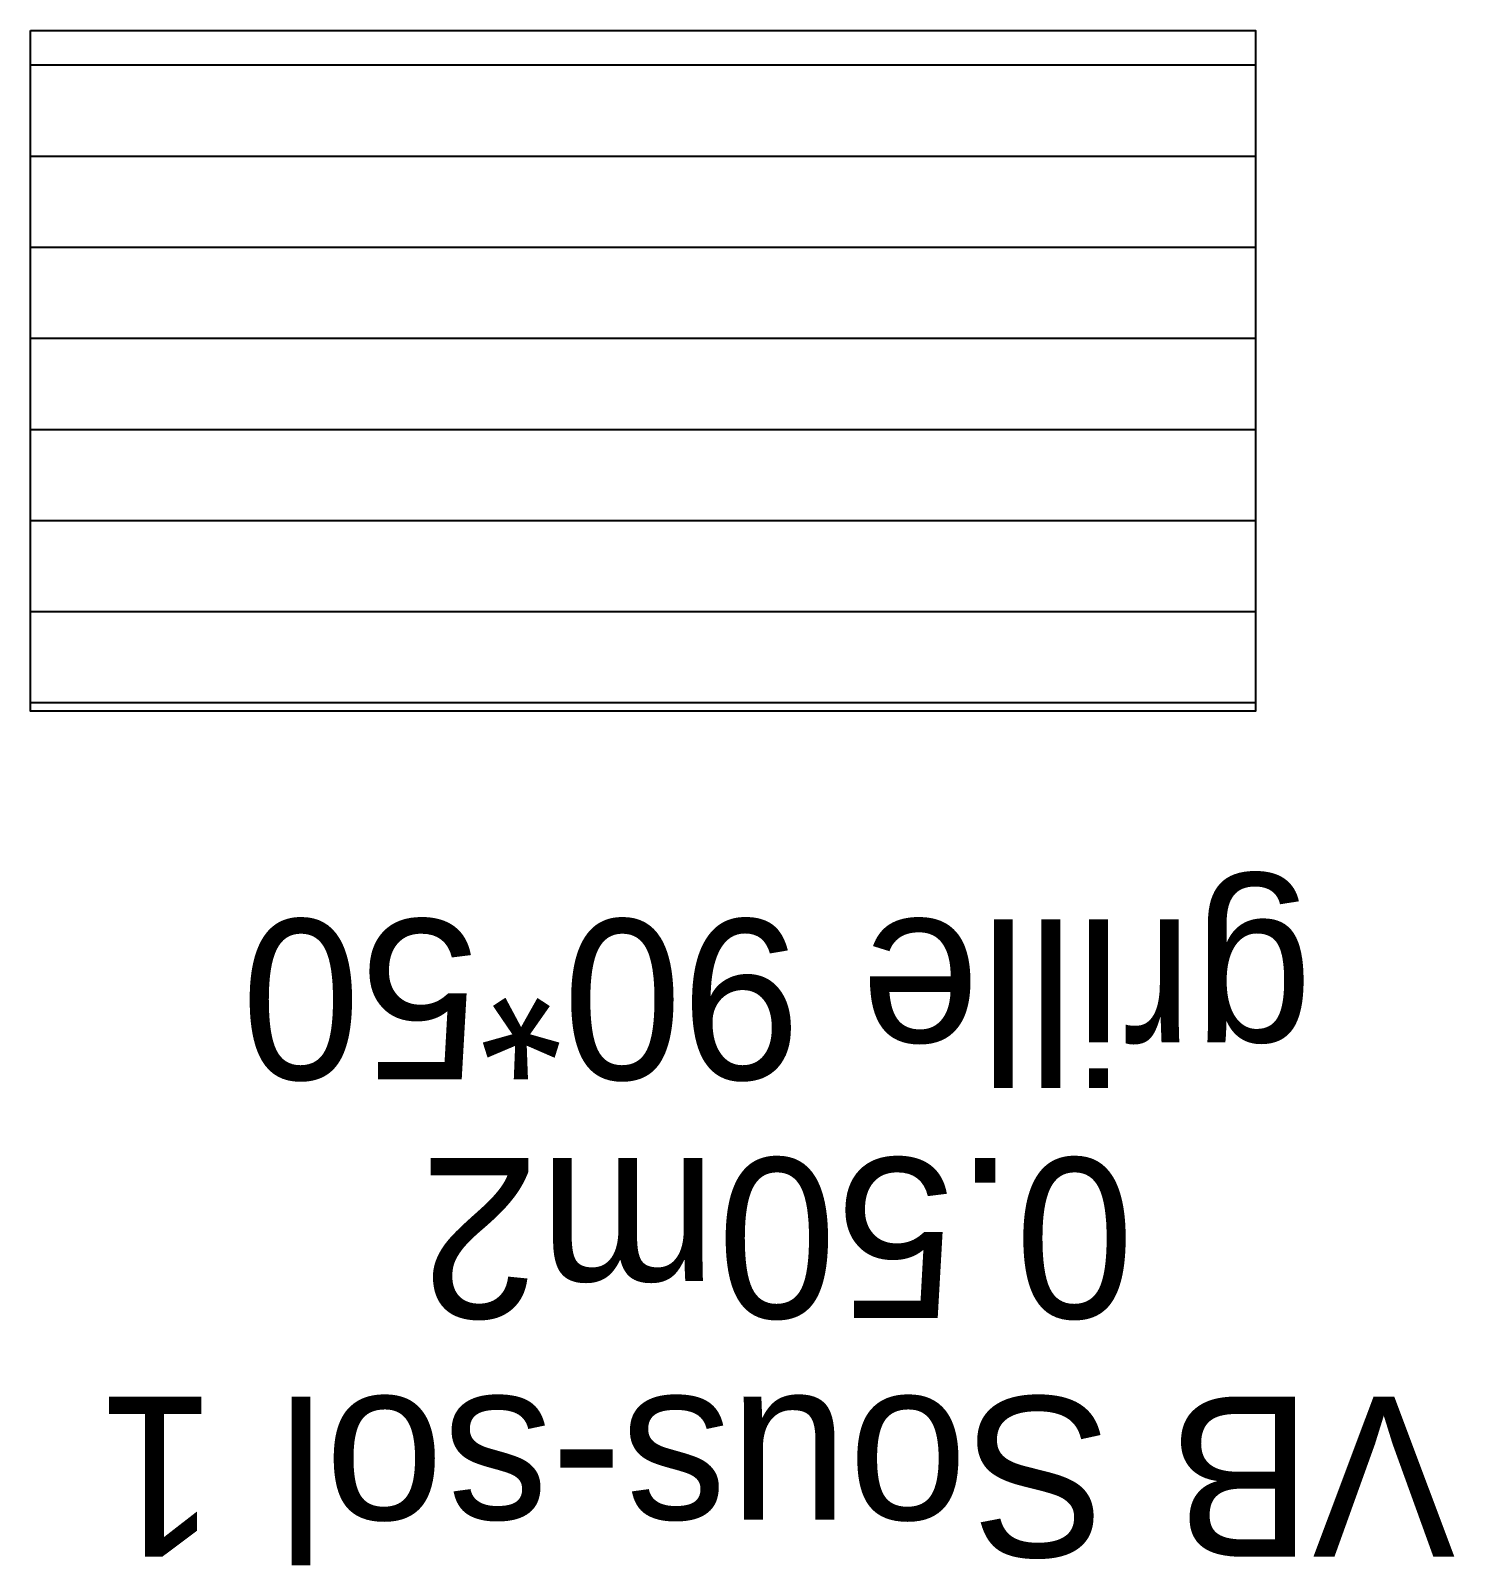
# Model space of a CAD drawing. Header units: centimetres. Extents: x 2191 to 12545, y -680 to 18662.
# Drawn here: x 7364.5 to 7469.1, y 18549.3 to 18662.1 of the extents above; entities that cross this region are included whole.
import ezdxf

# ---------------------------------------------------------------- set-up
doc = ezdxf.new("R2010")
doc.units = ezdxf.units.CM
for name, color, linetype in [('B GÈnÈral_Hatch', 252, 'Continuous'), ('B Général', 252, 'Continuous'), ('C ANNOTATIONS-texte', 252, 'Continuous')]:
    doc.layers.add(name, color=color, linetype=linetype)
doc.styles.add('Eurostile (bold)', font='Eurostib.TTF')

msp = doc.modelspace()

# ---------------------------------------------------------------- hatches: boundary and pattern name
at = {"layer": 'B GÈnÈral_Hatch', "linetype": 'Continuous'}
h = msp.add_hatch(dxfattribs=at)
h.set_pattern_fill('H_BARDAGE V 150', color=256, scale=0.393701, angle=270, style=0, pattern_type=2)
h.set_pattern_definition([(360, (22860.726, 26302.891), (-1e-15, -6.6929134), [])])
h.paths.add_polyline_path([(7364.48, 18662.11), (7454.48, 18662.11), (7454.48, 18612.11), (7364.48, 18612.11)])

# ---------------------------------------------------------------- linework, layer by layer
at = {"layer": 'B Général', "linetype": 'Continuous', "flags": 128}
msp.add_lwpolyline([(7364.48, 18662.11), (7454.48, 18662.11), (7454.48, 18612.11), (7364.48, 18612.11)], close=True, dxfattribs=at)

# ---------------------------------------------------------------- texts
at = {"layer": 'C ANNOTATIONS-texte', "insert": (7419.32, 18549.98), "char_height": 11.765, "attachment_point": 2, "rotation": 180, "line_spacing_factor": 0.894142, "style": 'Eurostile (bold)'}
msp.add_mtext('VB Sous-sol 1\\P0.50m2\\Pgrille 90*50', dxfattribs=at)

doc.saveas('drawing.dxf')
